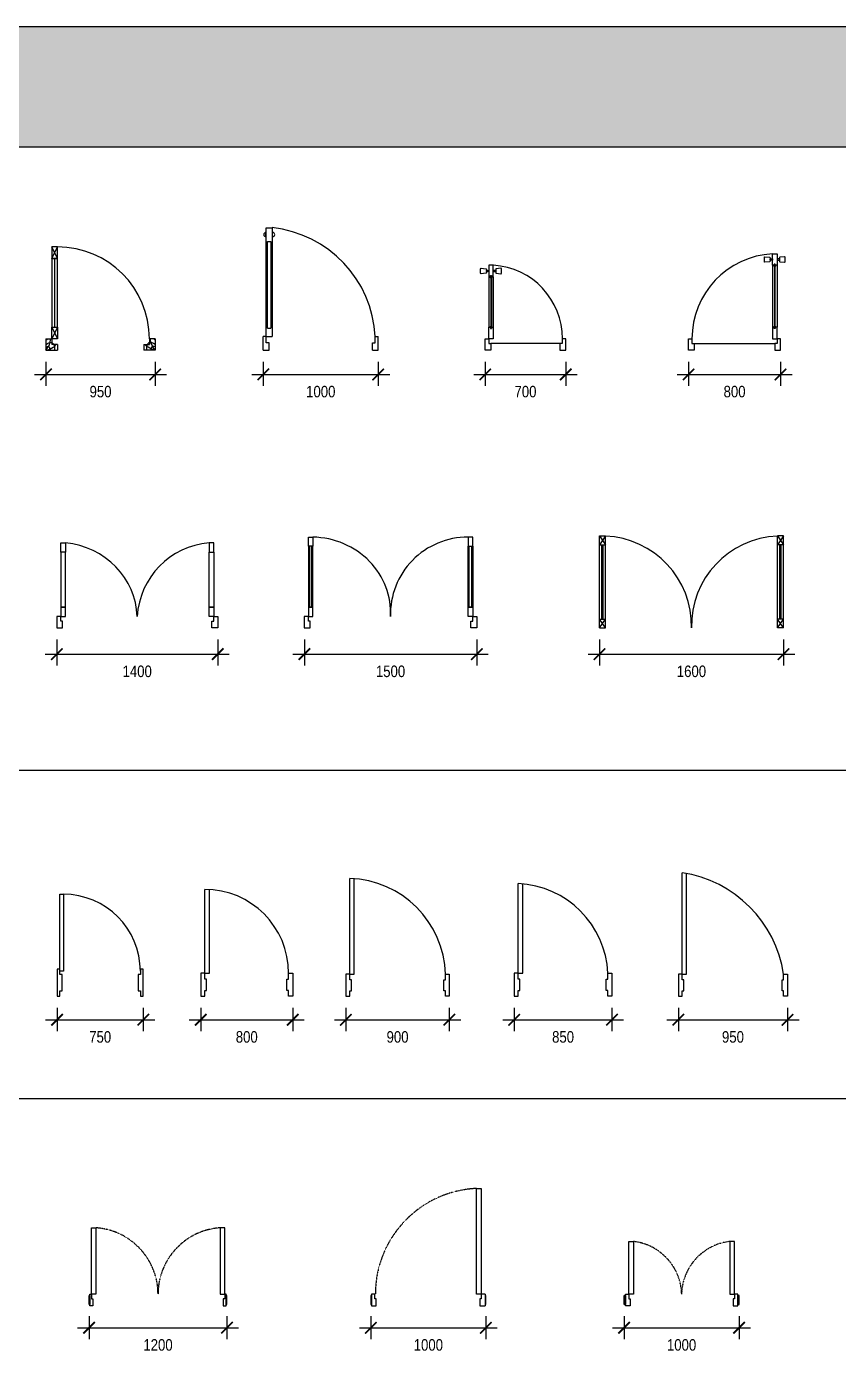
# Model space of a CAD drawing. Header units: millimetres. Extents: x -8671 to 35270, y 66420 to 88108.
# Drawn here: x 3152 to 10216, y 76571 to 88108 of the extents above; entities that cross this region are included whole.
import ezdxf

# ---------------------------------------------------------------- set-up
doc = ezdxf.new("R2010")
doc.units = ezdxf.units.MM
doc.linetypes.add('HIDDEN4', pattern=[0.09375, 0.0625, -0.03125])
doc.styles.add('DIM', font='', dxfattribs={"height": 100})
doc.styles.get('DIM').set_extended_font_data('VNI-Helve-Condense')
doc.dimstyles.new('100', dxfattribs={"dimtxt": 100, "dimasz": 100, "dimexe": 100, "dimexo": 100, "dimgap": 100, "dimtad": 2, "dimdec": 0, "dimzin": 0, "dimdsep": 46, "dimtxsty": 'DIM', "dimblk": 'ARCHTICK', "dimcen": 100, "dimdle": 100, "dimadec": 0, "dimazin": 0, "dimtfac": 1, "dimtdec": 0, "dimtofl": 0, "dimtmove": 0, "dimatfit": 3, "dimldrblk": 'ARCHTICK', "dimfxl": 0, "dimtolj": 1, "dimtzin": 0, "dimarcsym": 0})

# ---------------------------------------------------------------- blocks, each defined once
blk = doc.blocks.new('A$C05E21637')
for p, q in [((50, 800), (100, 900)), ((100, 800), (50, 900)), ((75, 800), (75, 200)), ((100, 200), (50, 100)), ((50, 200), (100, 100)), ((0, 100), (0, 0)), ((0, 100), (50, 100)), ((50, 100), (50, 50)), ((100, 50), (50, 50)), ((100, 50), (100, 0)), ((850, 50), (900, 50)), ((850, 50), (850, 0)), ((900, 100), (900, 50)), ((950, 100), (900, 100)), ((950, 100), (950, 0)), ((0, 0), (100, 0)), ((950, 0), (850, 0))]:
    blk.add_line(p, q)
for points in [[(50, 800), (100, 800), (100, 900), (50, 900)], [(50, 200), (100, 200), (100, 800), (50, 800)], [(50, 200), (100, 200), (100, 100), (50, 100)]]:
    blk.add_lwpolyline(points, close=True)
at = {"linetype": 'Continuous'}
blk.add_arc((100, 100), 800, 0, 90, dxfattribs=at)
for points, knots in [([(0, 0), (11, 16), (33, 46), (39, 83), (41, 100)], [0, 0, 0, 0, 57.729567, 109.527977, 109.527977, 109.527977, 109.527977]), ([(0, 0), (22, 7), (55, 18), (81, 41), (90, 50)], [0, 0, 0, 0, 67.133415, 104.197904, 104.197904, 104.197904, 104.197904]), ([(950, 0), (928, 7), (895, 18), (869, 41), (860, 50)], [0, 0, 0, 0, 67.133415, 104.197904, 104.197904, 104.197904, 104.197904]), ([(950, 0), (939, 16), (917, 46), (911, 83), (909, 100)], [0, 0, 0, 0, 57.729567, 109.527977, 109.527977, 109.527977, 109.527977])]:
    blk.add_open_spline(points, degree=3, knots=knots)
for points in [[(0, 87), (5, 91), (9, 96), (15, 100)], [(950, 87), (945, 91), (941, 96), (935, 100)]]:
    blk.add_open_spline(points, degree=3)
for points in [[(0, 50), (50, 67), (73, 39), (73, 0)], [(0, 30), (29, 30), (29, 0)], [(950, 50), (900, 67), (877, 39), (877, 0)], [(950, 30), (921, 30), (921, 0)]]:
    blk.add_spline(points, degree=3)
blk = doc.blocks.new('A$C2F7241D3')
for p, q in [((26, 1067), (76, 1067)), ((26, 120), (26, 1067)), ((76, 1067), (76, 120)), ((22, 989), (22, 1025)), ((26, 937), (36, 937)), ((36, 948), (66, 948)), ((36, 193), (36, 948)), ((66, 948), (66, 193)), ((66, 937), (76, 937)), ((81, 989), (81, 1025)), ((26, 120), (0, 120)), ((0, 0), (0, 120)), ((26, 200), (36, 200)), ((26, 120), (76, 120)), ((26, 65), (26, 120)), ((36, 193), (66, 193)), ((66, 200), (76, 200)), ((974, 65), (974, 120)), ((974, 120), (1000, 120)), ((1000, 0), (1000, 120)), ((0, 0), (50, 0)), ((50, 65), (26, 65)), ((50, 0), (50, 65)), ((950, 65), (974, 65)), ((950, 0), (950, 65)), ((950, 0), (1000, 0))]:
    blk.add_line(p, q)
for centre, radius, start, end in [((-29, 69), 1004, 2.9057, 83.9884), ((22, 1007), 18.1, 90, 270), ((81, 1007), 18.1, 270, 90)]:
    blk.add_arc(centre, radius, start, end)
blk = doc.blocks.new('A$C5B1F248E')
for p, q in [((70, 640), (70, 200)), ((88, 650), (88, 190)), ((90, 650), (90, 190)), ((93, 650), (93, 190)), ((110, 640), (110, 200)), ((690, 60), (90, 60))]:
    blk.add_line(p, q)
for points in [[(45, 670), (5, 666, -0.443716), (0, 671), (0, 709, -0.443716), (5, 714), (45, 710, -0.385314), (50, 705), (50, 675, -0.385314)], [(135, 670), (175, 666, 0.443716), (181, 671), (181, 709, 0.443716), (175, 714), (135, 710, 0.385314), (131, 705), (131, 675, 0.385314)]]:
    blk.add_lwpolyline(points, format="xyb", close=True)
for points in [[(70, 685), (50, 685), (50, 695), (70, 695)], [(110, 685), (131, 685), (131, 695), (110, 695)]]:
    blk.add_lwpolyline(points, close=True)
for points in [[(95, 640), (110, 640), (110, 740), (70, 740), (70, 640), (85, 640), (85, 650), (95, 650), (95, 640)], [(95, 200), (110, 200), (110, 100), (70, 100), (70, 200), (85, 200), (85, 190), (95, 190), (95, 200)], [(70, 100), (70, 60), (90, 60), (90, 0), (40, 0), (40, 100), (70, 100)], [(710, 100), (710, 60), (690, 60), (690, 0), (740, 0), (740, 100), (710, 100)]]:
    blk.add_lwpolyline(points)
for centre, radius, start, end in [((74, 104), 637, 359.5966, 86.7082), ((87, 641), 8.25, 186.4342, 273.2898), ((93, 641), 8.25, 266.7102, 353.5658), ((87, 199), 8.25, 86.7102, 173.5658), ((93, 199), 8.25, 6.4342, 93.2898)]:
    blk.add_arc(centre, radius, start, end)
blk = doc.blocks.new('A$C3A437FE0')
for p, q in [((730, 740), (730, 200)), ((747, 750), (747, 190)), ((750, 750), (750, 190)), ((752, 750), (752, 190)), ((770, 740), (770, 200)), ((50, 60), (750, 60))]:
    blk.add_line(p, q)
for points in [[(705, 770), (665, 766, -0.443716), (660, 771), (660, 809, -0.443716), (665, 814), (705, 810, -0.385314), (710, 805), (710, 775, -0.385314)], [(795, 770), (835, 766, 0.443716), (840, 771), (840, 809, 0.443716), (835, 814), (795, 810, 0.385314), (790, 805), (790, 775, 0.385314)]]:
    blk.add_lwpolyline(points, format="xyb", close=True)
for points in [[(745, 740), (730, 740), (730, 840), (770, 840), (770, 740), (755, 740), (755, 750), (745, 750), (745, 740)], [(745, 200), (730, 200), (730, 100), (770, 100), (770, 200), (755, 200), (755, 190), (745, 190), (745, 200)], [(30, 100), (30, 60), (50, 60), (50, 0), (0, 0), (0, 100), (30, 100)], [(770, 100), (770, 60), (750, 60), (750, 0), (800, 0), (800, 100), (770, 100)]]:
    blk.add_lwpolyline(points)
for points in [[(730, 785), (710, 785), (710, 795), (730, 795)], [(770, 785), (790, 785), (790, 795), (770, 795)]]:
    blk.add_lwpolyline(points, close=True)
for centre, radius, start, end in [((772, 99), 742, 93.2473, 179.935), ((747, 741), 8.25, 186.4342, 273.2898), ((753, 741), 8.25, 266.7102, 353.5658), ((747, 199), 8.25, 86.7102, 173.5658), ((753, 199), 8.25, 6.4342, 93.2898)]:
    blk.add_arc(centre, radius, start, end)
blk = doc.blocks.new('_ArchTick')
at = {"color": 0, "linetype": 'ByBlock', "const_width": 0.15}
blk.add_lwpolyline([(-0.5, -0.5), (0.5, 0.5)], dxfattribs=at)
blk = doc.blocks.new('*D27')
at = {"color": 0, "lineweight": -2}
for p, q in [((3321, 85191), (3321, 84981)), ((4271, 85191), (4271, 84981)), ((3221, 85081), (4371, 85081))]:
    blk.add_line(p, q, dxfattribs=at)
at = {"layer": 'DEFPOINTS', "color": 0}
for p in [(3321, 85291), (4271, 85291), (4271, 85081)]:
    blk.add_point(p, dxfattribs=at)
at = {"color": 0, "lineweight": -2, "xscale": 100, "yscale": 100, "zscale": 100, "rotation": 180}
blk.add_blockref('_ArchTick', (3321, 85081), dxfattribs=at)
at = {"color": 0, "lineweight": -2, "xscale": 100, "yscale": 100, "zscale": 100}
blk.add_blockref('_ArchTick', (4271, 85081), dxfattribs=at)
at = {"color": 0, "insert": (3796, 84931), "char_height": 100, "attachment_point": 5, "style": 'DIM'}
blk.add_mtext('\\A1;950', dxfattribs=at)
blk = doc.blocks.new('*D28')
at = {"color": 0, "lineweight": -2}
for p, q in [((5212, 85191), (5212, 84981)), ((6212, 85191), (6212, 84981)), ((5112, 85081), (6312, 85081))]:
    blk.add_line(p, q, dxfattribs=at)
at = {"layer": 'DEFPOINTS', "color": 0}
for p in [(5212, 85291), (6212, 85291), (6212, 85081)]:
    blk.add_point(p, dxfattribs=at)
at = {"color": 0, "lineweight": -2, "xscale": 100, "yscale": 100, "zscale": 100, "rotation": 180}
blk.add_blockref('_ArchTick', (5212, 85081), dxfattribs=at)
at = {"color": 0, "lineweight": -2, "xscale": 100, "yscale": 100, "zscale": 100}
blk.add_blockref('_ArchTick', (6212, 85081), dxfattribs=at)
at = {"color": 0, "insert": (5712, 84931), "char_height": 100, "attachment_point": 5, "style": 'DIM'}
blk.add_mtext('\\A1;1000', dxfattribs=at)
blk = doc.blocks.new('*D29')
at = {"color": 0, "lineweight": -2}
for p, q in [((7143, 85191), (7143, 84981)), ((7843, 85191), (7843, 84981)), ((7043, 85081), (7943, 85081))]:
    blk.add_line(p, q, dxfattribs=at)
at = {"layer": 'DEFPOINTS', "color": 0}
for p in [(7143, 85291), (7843, 85291), (7843, 85081)]:
    blk.add_point(p, dxfattribs=at)
at = {"color": 0, "lineweight": -2, "xscale": 100, "yscale": 100, "zscale": 100, "rotation": 180}
blk.add_blockref('_ArchTick', (7143, 85081), dxfattribs=at)
at = {"color": 0, "lineweight": -2, "xscale": 100, "yscale": 100, "zscale": 100}
blk.add_blockref('_ArchTick', (7843, 85081), dxfattribs=at)
at = {"color": 0, "insert": (7493, 84931), "char_height": 100, "attachment_point": 5, "style": 'DIM'}
blk.add_mtext('\\A1;700', dxfattribs=at)
blk = doc.blocks.new('*D30')
at = {"color": 0, "lineweight": -2}
for p, q in [((8912, 85191), (8912, 84981)), ((9712, 85191), (9712, 84981)), ((8812, 85081), (9812, 85081))]:
    blk.add_line(p, q, dxfattribs=at)
at = {"layer": 'DEFPOINTS', "color": 0}
for p in [(8912, 85291), (9712, 85291), (9712, 85081)]:
    blk.add_point(p, dxfattribs=at)
at = {"color": 0, "lineweight": -2, "xscale": 100, "yscale": 100, "zscale": 100, "rotation": 180}
blk.add_blockref('_ArchTick', (8912, 85081), dxfattribs=at)
at = {"color": 0, "lineweight": -2, "xscale": 100, "yscale": 100, "zscale": 100}
blk.add_blockref('_ArchTick', (9712, 85081), dxfattribs=at)
at = {"color": 0, "insert": (9312, 84931), "char_height": 100, "attachment_point": 5, "style": 'DIM'}
blk.add_mtext('\\A1;800', dxfattribs=at)
blk = doc.blocks.new('A$C3C8A1F49')
for p, q in [((35, 660), (35, 740)), ((35, 740), (75, 740)), ((75, 740), (75, 660)), ((1325, 740), (1325, 660)), ((1365, 740), (1325, 740)), ((1365, 660), (1365, 740)), ((35, 660), (35, 180)), ((75, 660), (35, 660)), ((75, 660), (35, 660)), ((65, 660), (45, 660)), ((75, 180), (75, 660)), ((1325, 660), (1365, 660)), ((1325, 180), (1325, 660)), ((1325, 660), (1365, 660)), ((1365, 660), (1365, 180)), ((35, 180), (35, 100)), ((35, 180), (75, 180)), ((75, 180), (35, 180)), ((45, 180), (65, 180)), ((75, 100), (75, 180)), ((1325, 100), (1325, 180)), ((1325, 180), (1365, 180)), ((1365, 180), (1325, 180)), ((1365, 180), (1365, 100)), ((35, 100), (0, 100)), ((0, 100), (0, 0)), ((35, 60), (35, 100)), ((35, 100), (75, 100)), ((50, 60), (35, 60)), ((50, 50), (50, 60)), ((50, 0), (50, 50)), ((1365, 100), (1325, 100)), ((1350, 50), (1350, 60)), ((1350, 60), (1365, 60)), ((1350, 0), (1350, 50)), ((1365, 100), (1400, 100)), ((1365, 60), (1365, 100)), ((1400, 100), (1400, 0)), ((0, 0), (50, 0)), ((1400, 0), (1350, 0))]:
    blk.add_line(p, q)
blk.add_arc((1380, 61), 681, 94.6057, 176.6994)
blk.add_ellipse((50, 125), major_axis=(-597, 276), ratio=0.925766, start_param=-2.718612, end_param=-1.204625)
blk = doc.blocks.new('A$C0A95752C')
for p, q in [((35, 710), (35, 790)), ((35, 790), (75, 790)), ((35, 710), (35, 180)), ((75, 710), (35, 710)), ((75, 710), (35, 710)), ((45, 710), (45, 180)), ((65, 710), (45, 710)), ((65, 180), (65, 710)), ((75, 790), (75, 710)), ((75, 180), (75, 710)), ((1425, 790), (1425, 710)), ((1465, 790), (1425, 790)), ((1425, 710), (1465, 710)), ((1425, 180), (1425, 710)), ((1425, 710), (1465, 710)), ((1435, 180), (1435, 710)), ((1435, 710), (1455, 710)), ((1455, 710), (1455, 180)), ((1465, 710), (1465, 790)), ((1465, 710), (1465, 180)), ((35, 180), (35, 100)), ((75, 180), (35, 180)), ((35, 180), (75, 180)), ((45, 180), (65, 180)), ((75, 100), (75, 180)), ((1465, 180), (1425, 180)), ((1425, 100), (1425, 180)), ((1425, 180), (1465, 180)), ((1455, 180), (1435, 180)), ((1465, 180), (1465, 100)), ((0, 100), (0, 0)), ((35, 100), (0, 100)), ((35, 100), (75, 100)), ((35, 60), (35, 100)), ((50, 60), (35, 60)), ((50, 50), (50, 60)), ((50, 0), (50, 50)), ((1465, 100), (1425, 100)), ((1450, 50), (1450, 60)), ((1450, 60), (1465, 60)), ((1450, 0), (1450, 50)), ((1465, 100), (1500, 100)), ((1465, 60), (1465, 100)), ((1500, 100), (1500, 0)), ((0, 0), (50, 0)), ((1500, 0), (1450, 0))]:
    blk.add_line(p, q)
blk.add_arc((1422, 117), 673, 89.7657, 181.4438)
blk.add_ellipse((74, 151), major_axis=(667, -122), ratio=0.940794, start_param=0.11153, end_param=1.73917)
blk = doc.blocks.new('A$C3ADA744C')
for p, q in [((0, 800), (51, 800)), ((0, 0), (0, 800)), ((0, 800), (51, 724)), ((51, 800), (0, 724)), ((0, 724), (51, 724)), ((19, 76), (19, 724)), ((32, 76), (32, 724)), ((51, 0), (51, 800)), ((1600, 800), (1549, 800)), ((1549, 0), (1549, 800)), ((1600, 800), (1549, 724)), ((1549, 800), (1600, 724)), ((1600, 724), (1549, 724)), ((1568, 76), (1568, 724)), ((1581, 76), (1581, 724)), ((1600, 0), (1600, 800)), ((0, 0), (51, 76)), ((51, 0), (0, 76)), ((0, 76), (51, 76)), ((1600, 0), (1549, 76)), ((1549, 0), (1600, 76)), ((1600, 76), (1549, 76)), ((0, 0), (51, 0)), ((1600, 0), (1549, 0))]:
    blk.add_line(p, q)
for centre, start, end in [((19, 19), 358.5883, 87.6559), ((1581, 19), 92.3441, 181.4117)]:
    blk.add_arc(centre, 781, start, end)
blk = doc.blocks.new('*D43')
at = {"color": 0, "lineweight": -2}
for p, q in [((3415, 82775), (3415, 82547)), ((4815, 82775), (4815, 82547)), ((3315, 82647), (4915, 82647))]:
    blk.add_line(p, q, dxfattribs=at)
at = {"layer": 'DEFPOINTS', "color": 0}
for p in [(3415, 82875), (4815, 82875), (4815, 82647)]:
    blk.add_point(p, dxfattribs=at)
at = {"color": 0, "lineweight": -2, "xscale": 100, "yscale": 100, "zscale": 100, "rotation": 180}
blk.add_blockref('_ArchTick', (3415, 82647), dxfattribs=at)
at = {"color": 0, "lineweight": -2, "xscale": 100, "yscale": 100, "zscale": 100}
blk.add_blockref('_ArchTick', (4815, 82647), dxfattribs=at)
at = {"color": 0, "insert": (4115, 82497), "char_height": 100, "attachment_point": 5, "style": 'DIM'}
blk.add_mtext('\\A1;1400', dxfattribs=at)
blk = doc.blocks.new('*D44')
at = {"color": 0, "lineweight": -2}
for p, q in [((5569, 82775), (5569, 82547)), ((7069, 82775), (7069, 82547)), ((5469, 82647), (7169, 82647))]:
    blk.add_line(p, q, dxfattribs=at)
at = {"layer": 'DEFPOINTS', "color": 0}
for p in [(5569, 82875), (7069, 82875), (7069, 82647)]:
    blk.add_point(p, dxfattribs=at)
at = {"color": 0, "lineweight": -2, "xscale": 100, "yscale": 100, "zscale": 100, "rotation": 180}
blk.add_blockref('_ArchTick', (5569, 82647), dxfattribs=at)
at = {"color": 0, "lineweight": -2, "xscale": 100, "yscale": 100, "zscale": 100}
blk.add_blockref('_ArchTick', (7069, 82647), dxfattribs=at)
at = {"color": 0, "insert": (6319, 82497), "char_height": 100, "attachment_point": 5, "style": 'DIM'}
blk.add_mtext('\\A1;1500', dxfattribs=at)
blk = doc.blocks.new('*D45')
at = {"color": 0, "lineweight": -2}
for p, q in [((8137, 82775), (8137, 82547)), ((9737, 82775), (9737, 82547)), ((8037, 82647), (9837, 82647))]:
    blk.add_line(p, q, dxfattribs=at)
at = {"layer": 'DEFPOINTS', "color": 0}
for p in [(8137, 82875), (9737, 82875), (9737, 82647)]:
    blk.add_point(p, dxfattribs=at)
at = {"color": 0, "lineweight": -2, "xscale": 100, "yscale": 100, "zscale": 100, "rotation": 180}
blk.add_blockref('_ArchTick', (8137, 82647), dxfattribs=at)
at = {"color": 0, "lineweight": -2, "xscale": 100, "yscale": 100, "zscale": 100}
blk.add_blockref('_ArchTick', (9737, 82647), dxfattribs=at)
at = {"color": 0, "insert": (8937, 82497), "char_height": 100, "attachment_point": 5, "style": 'DIM'}
blk.add_mtext('\\A1;1600', dxfattribs=at)
blk = doc.blocks.new('A$C551D4BAB')
for p, q in [((25, 888), (55, 888)), ((25, 888), (55, 888)), ((25, 218), (25, 888)), ((25, 888), (55, 888)), ((55, 888), (55, 218)), ((25, 236), (0, 236)), ((0, 236), (0, 0)), ((25, 188), (25, 236)), ((750, 236), (725, 236)), ((725, 236), (725, 188)), ((750, 0), (750, 236)), ((750, 0), (750, 236)), ((55, 218), (25, 218)), ((45, 188), (25, 188)), ((45, 48), (45, 188)), ((725, 188), (705, 188)), ((705, 188), (705, 48)), ((0, 0), (25, 0)), ((25, 48), (45, 48)), ((25, 0), (25, 48)), ((725, 0), (750, 0))]:
    blk.add_line(p, q)
blk.add_lwpolyline([(705, 48), (725, 48), (725, 0)])
blk.add_arc((55, 218), 670, 0, 90)
blk = doc.blocks.new('A$C57AD41B1')
for p, q in [((35, 200), (35, 930)), ((75, 200), (75, 929))]:
    blk.add_line(p, q)
for points in [[(0, 200), (0, 0), (35, 0), (35, 50), (50, 50), (50, 150), (35, 150), (35, 200)], [(800, 200), (800, 0), (765, 0), (765, 50), (750, 50), (750, 150), (765, 150), (765, 200)]]:
    blk.add_lwpolyline(points, close=True)
blk.add_lwpolyline([(35, 200), (75, 200)])
blk.add_arc((35, 200), 730, 0, 90)
blk = doc.blocks.new('A$C769D55ED')
for p, q in [((34, 192), (34, 1025)), ((72, 192), (72, 1024)), ((0, 192), (0, 0)), ((34, 192), (0, 192)), ((34, 144), (34, 192)), ((48, 144), (34, 144)), ((48, 48), (48, 144)), ((34, 0), (34, 48)), ((34, 48), (48, 48)), ((0, 0), (34, 0))]:
    blk.add_line(p, q)
blk.add_lwpolyline([(34, 192), (72, 192)])
blk.add_lwpolyline([(900, 192), (900, 0), (866, 0), (866, 48), (852, 48), (852, 144), (866, 144), (866, 192)], close=True)
blk.add_arc((7, 166), 860, 1.7624, 88.2376)
blk = doc.blocks.new('A$C7C38114C')
for p, q in [((35, 200), (35, 980)), ((75, 200), (75, 979))]:
    blk.add_line(p, q)
for points in [[(0, 200), (0, 0), (35, 0), (35, 50), (50, 50), (50, 150), (35, 150), (35, 200)], [(850, 200), (850, 0), (815, 0), (815, 50), (800, 50), (800, 150), (815, 150), (815, 200)]]:
    blk.add_lwpolyline(points, close=True)
blk.add_lwpolyline([(35, 200), (75, 200)])
blk.add_arc((-2, 163), 818, 2.6212, 87.3788)
blk = doc.blocks.new('A$C40E8097C')
for p, q in [((34, 192), (34, 1075)), ((72, 192), (72, 1068)), ((0, 192), (0, 0)), ((34, 192), (0, 192)), ((34, 144), (34, 192)), ((48, 144), (34, 144)), ((48, 48), (48, 144)), ((34, 0), (34, 48)), ((34, 48), (48, 48)), ((0, 0), (34, 0))]:
    blk.add_line(p, q)
blk.add_lwpolyline([(34, 192), (72, 192)])
blk.add_lwpolyline([(950, 192), (950, 0), (916, 0), (916, 48), (902, 48), (902, 144), (916, 144), (916, 192)], close=True)
blk.add_arc((-124, 35), 1052, 8.5964, 81.4036)
blk = doc.blocks.new('*D63')
at = {"color": 0, "lineweight": -2}
for p, q in [((3418, 79570), (3418, 79366)), ((4168, 79570), (4168, 79366)), ((3318, 79466), (4268, 79466))]:
    blk.add_line(p, q, dxfattribs=at)
at = {"layer": 'DEFPOINTS', "color": 0}
for p in [(3418, 79670), (4168, 79670), (4168, 79466)]:
    blk.add_point(p, dxfattribs=at)
at = {"color": 0, "lineweight": -2, "xscale": 100, "yscale": 100, "zscale": 100, "rotation": 180}
blk.add_blockref('_ArchTick', (3418, 79466), dxfattribs=at)
at = {"color": 0, "lineweight": -2, "xscale": 100, "yscale": 100, "zscale": 100}
blk.add_blockref('_ArchTick', (4168, 79466), dxfattribs=at)
at = {"color": 0, "insert": (3793, 79316), "char_height": 100, "attachment_point": 5, "style": 'DIM'}
blk.add_mtext('\\A1;750', dxfattribs=at)
blk = doc.blocks.new('*D64')
at = {"color": 0, "lineweight": -2}
for p, q in [((4668, 79570), (4668, 79366)), ((5468, 79570), (5468, 79366)), ((4568, 79466), (5568, 79466))]:
    blk.add_line(p, q, dxfattribs=at)
at = {"layer": 'DEFPOINTS', "color": 0}
for p in [(4668, 79670), (5468, 79670), (5468, 79466)]:
    blk.add_point(p, dxfattribs=at)
at = {"color": 0, "lineweight": -2, "xscale": 100, "yscale": 100, "zscale": 100, "rotation": 180}
blk.add_blockref('_ArchTick', (4668, 79466), dxfattribs=at)
at = {"color": 0, "lineweight": -2, "xscale": 100, "yscale": 100, "zscale": 100}
blk.add_blockref('_ArchTick', (5468, 79466), dxfattribs=at)
at = {"color": 0, "insert": (5068, 79316), "char_height": 100, "attachment_point": 5, "style": 'DIM'}
blk.add_mtext('\\A1;800', dxfattribs=at)
blk = doc.blocks.new('*D65')
at = {"color": 0, "lineweight": -2}
for p, q in [((5930, 79570), (5930, 79366)), ((6830, 79570), (6830, 79366)), ((5830, 79466), (6930, 79466))]:
    blk.add_line(p, q, dxfattribs=at)
at = {"layer": 'DEFPOINTS', "color": 0}
for p in [(5930, 79670), (6830, 79670), (6830, 79466)]:
    blk.add_point(p, dxfattribs=at)
at = {"color": 0, "lineweight": -2, "xscale": 100, "yscale": 100, "zscale": 100, "rotation": 180}
blk.add_blockref('_ArchTick', (5930, 79466), dxfattribs=at)
at = {"color": 0, "lineweight": -2, "xscale": 100, "yscale": 100, "zscale": 100}
blk.add_blockref('_ArchTick', (6830, 79466), dxfattribs=at)
at = {"color": 0, "insert": (6380, 79316), "char_height": 100, "attachment_point": 5, "style": 'DIM'}
blk.add_mtext('\\A1;900', dxfattribs=at)
blk = doc.blocks.new('*D66')
at = {"color": 0, "lineweight": -2}
for p, q in [((7395, 79570), (7395, 79366)), ((8245, 79570), (8245, 79366)), ((7295, 79466), (8345, 79466))]:
    blk.add_line(p, q, dxfattribs=at)
at = {"layer": 'DEFPOINTS', "color": 0}
for p in [(7395, 79670), (8245, 79670), (8245, 79466)]:
    blk.add_point(p, dxfattribs=at)
at = {"color": 0, "lineweight": -2, "xscale": 100, "yscale": 100, "zscale": 100, "rotation": 180}
blk.add_blockref('_ArchTick', (7395, 79466), dxfattribs=at)
at = {"color": 0, "lineweight": -2, "xscale": 100, "yscale": 100, "zscale": 100}
blk.add_blockref('_ArchTick', (8245, 79466), dxfattribs=at)
at = {"color": 0, "insert": (7820, 79316), "char_height": 100, "attachment_point": 5, "style": 'DIM'}
blk.add_mtext('\\A1;850', dxfattribs=at)
blk = doc.blocks.new('*D67')
at = {"color": 0, "lineweight": -2}
for p, q in [((8823, 79570), (8823, 79366)), ((9773, 79570), (9773, 79366)), ((8723, 79466), (9873, 79466))]:
    blk.add_line(p, q, dxfattribs=at)
at = {"layer": 'DEFPOINTS', "color": 0}
for p in [(8823, 79670), (9773, 79670), (9773, 79466)]:
    blk.add_point(p, dxfattribs=at)
at = {"color": 0, "lineweight": -2, "xscale": 100, "yscale": 100, "zscale": 100, "rotation": 180}
blk.add_blockref('_ArchTick', (8823, 79466), dxfattribs=at)
at = {"color": 0, "lineweight": -2, "xscale": 100, "yscale": 100, "zscale": 100}
blk.add_blockref('_ArchTick', (9773, 79466), dxfattribs=at)
at = {"color": 0, "insert": (9298, 79316), "char_height": 100, "attachment_point": 5, "style": 'DIM'}
blk.add_mtext('\\A1;950', dxfattribs=at)
blk = doc.blocks.new('A$C5D256BD7')
for points in [[(60, 678), (60, 100), (20, 100), (20, 678)], [(1140, 678), (1140, 100), (1180, 100), (1180, 678)], [(6, 10), (0, 10), (0, 90), (6, 90)], [(6, 100), (20, 100), (20, 60), (32, 60), (32, 16), (32, 0), (6, 0)], [(1194, 100), (1180, 100), (1180, 60), (1168, 60), (1168, 16), (1168, 0), (1194, 0)], [(1194, 10), (1200, 10), (1200, 90), (1194, 90)]]:
    blk.add_lwpolyline(points, close=True)
at = {"linetype": 'HIDDEN4'}
for centre, start, end in [((21, 100), 359.9362, 86.0902), ((1179, 100), 93.9098, 180.0638)]:
    blk.add_arc(centre, 579, start, end, dxfattribs=at)
blk = doc.blocks.new('A$C13FC179C')
for points in [[(994, 100), (920, 100), (920, 1020), (960, 1020), (960, 100), (960, 60), (948, 60), (948, 0), (994, 0)], [(6, 0), (46, 0), (46, 60), (34, 60), (34, 100), (6, 100)], [(6, 100), (6, 0)], [(994, 100), (994, 0)]]:
    blk.add_lwpolyline(points)
for points in [[(0, 10), (6, 10), (6, 90), (0, 90)], [(994, 10), (1000, 10), (1000, 90), (994, 90)]]:
    blk.add_lwpolyline(points, close=True)
at = {"linetype": 'HIDDEN4'}
blk.add_arc((960, 100), 921, 92.4896, 180, dxfattribs=at)
blk = doc.blocks.new('A$C6CA511F2')
for points in [[(80, 558), (80, 100), (40, 100), (40, 558)], [(920, 558), (920, 100), (960, 100), (960, 558)], [(12, 10), (0, 10), (0, 90), (12, 90)], [(12, 100), (40, 100), (40, 60), (52, 60), (52, 16), (52, 0), (12, 0)], [(988, 100), (960, 100), (960, 60), (948, 60), (948, 16), (948, 0), (988, 0)], [(988, 10), (1000, 10), (1000, 90), (988, 90)]]:
    blk.add_lwpolyline(points, close=True)
at = {"linetype": 'HIDDEN4'}
for centre, start, end in [((27, 88), 1.4966, 83.5149), ((973, 88), 96.4851, 178.5034)]:
    blk.add_arc(centre, 474, start, end, dxfattribs=at)
blk = doc.blocks.new('*D81')
at = {"color": 0, "lineweight": -2}
for p, q in [((3696, 76887), (3696, 76686)), ((4896, 76887), (4896, 76686)), ((3596, 76786), (4996, 76786))]:
    blk.add_line(p, q, dxfattribs=at)
at = {"layer": 'DEFPOINTS', "color": 0}
for p in [(3696, 76987), (4896, 76987), (4896, 76786)]:
    blk.add_point(p, dxfattribs=at)
at = {"color": 0, "lineweight": -2, "xscale": 100, "yscale": 100, "zscale": 100, "rotation": 180}
blk.add_blockref('_ArchTick', (3696, 76786), dxfattribs=at)
at = {"color": 0, "lineweight": -2, "xscale": 100, "yscale": 100, "zscale": 100}
blk.add_blockref('_ArchTick', (4896, 76786), dxfattribs=at)
at = {"color": 0, "insert": (4296, 76636), "char_height": 100, "attachment_point": 5, "style": 'DIM'}
blk.add_mtext('\\A1;1200', dxfattribs=at)
blk = doc.blocks.new('*D82')
at = {"color": 0, "lineweight": -2}
for p, q in [((6148, 76887), (6148, 76686)), ((7148, 76887), (7148, 76686)), ((6048, 76786), (7248, 76786))]:
    blk.add_line(p, q, dxfattribs=at)
at = {"layer": 'DEFPOINTS', "color": 0}
for p in [(6148, 76987), (7148, 76987), (7148, 76786)]:
    blk.add_point(p, dxfattribs=at)
at = {"color": 0, "lineweight": -2, "xscale": 100, "yscale": 100, "zscale": 100, "rotation": 180}
blk.add_blockref('_ArchTick', (6148, 76786), dxfattribs=at)
at = {"color": 0, "lineweight": -2, "xscale": 100, "yscale": 100, "zscale": 100}
blk.add_blockref('_ArchTick', (7148, 76786), dxfattribs=at)
at = {"color": 0, "insert": (6648, 76636), "char_height": 100, "attachment_point": 5, "style": 'DIM'}
blk.add_mtext('\\A1;1000', dxfattribs=at)
blk = doc.blocks.new('*D83')
at = {"color": 0, "lineweight": -2}
for p, q in [((8351, 76887), (8351, 76686)), ((9351, 76887), (9351, 76686)), ((8251, 76786), (9451, 76786))]:
    blk.add_line(p, q, dxfattribs=at)
at = {"layer": 'DEFPOINTS', "color": 0}
for p in [(8351, 76987), (9351, 76987), (9351, 76786)]:
    blk.add_point(p, dxfattribs=at)
at = {"color": 0, "lineweight": -2, "xscale": 100, "yscale": 100, "zscale": 100, "rotation": 180}
blk.add_blockref('_ArchTick', (8351, 76786), dxfattribs=at)
at = {"color": 0, "lineweight": -2, "xscale": 100, "yscale": 100, "zscale": 100}
blk.add_blockref('_ArchTick', (9351, 76786), dxfattribs=at)
at = {"color": 0, "insert": (8851, 76636), "char_height": 100, "attachment_point": 5, "style": 'DIM'}
blk.add_mtext('\\A1;1000', dxfattribs=at)
blk = doc.blocks.new('format')
at = {"true_color": 0x546d8e}
h = blk.add_hatch(color=155, dxfattribs=at)
h.set_gradient(color1=(68, 68, 68), color2=(84, 109, 142), tint=1)
h.paths.add_polyline_path([(-4943, 88108), (-4943, 87060), (35270, 87060), (35270, 88108)])
at = {"color": 155, "true_color": 0x546d8e}
for p, q in [((-4943, 88108), (35270, 88108)), ((-4943, 87060), (35270, 87060))]:
    blk.add_line(p, q, dxfattribs=at)
blk.add_lwpolyline([(19500, 81634), (501, 81634), (501, 78780), (19500, 78780)], close=True, dxfattribs=at)

msp = doc.modelspace()

# ---------------------------------------------------------------- block references
for name, p in [('format', (0, 0)), ('A$C2F7241D3', (5212.1, 85290.9)), ('A$C05E21637', (3321.3, 85290.9)), ('A$C3A437FE0', (8911.5, 85290.9)), ('A$C5B1F248E', (7102.9, 85290.9)), ('A$C0A95752C', (5568.9, 82875.4)), ('A$C3ADA744C', (8136.8, 82875.4)), ('A$C3C8A1F49', (3415.2, 82875.4)), ('A$C769D55ED', (5930.3, 79670.2)), ('A$C7C38114C', (7394.9, 79670.2)), ('A$C40E8097C', (8822.8, 79670.2)), ('A$C551D4BAB', (3417.5, 79670.2)), ('A$C57AD41B1', (4667.6, 79670.2)), ('A$C13FC179C', (6148, 76977.5)), ('A$C5D256BD7', (3696.1, 76977.5)), ('A$C6CA511F2', (8351.3, 76977.5))]:
    msp.add_blockref(name, p)

# ---------------------------------------------------------------- dimensions: what is measured, and where the dimension line sits
for base, p1, p2, picture, middle in [((4271.3, 85080.7), (3321.3, 85290.9), (4271.3, 85290.9), '*D27', (3796.3, 84930.7)), ((6212.1, 85080.7), (5212.1, 85290.9), (6212.1, 85290.9), '*D28', (5712.1, 84930.7)), ((7843.3, 85080.7), (7143.3, 85290.9), (7843.3, 85290.9), '*D29', (7493.3, 84930.7)), ((9711.5, 85080.7), (8911.5, 85290.9), (9711.5, 85290.9), '*D30', (9311.5, 84930.7)), ((4815.2, 82647), (3415.2, 82875.4), (4815.2, 82875.4), '*D43', (4115.2, 82497)), ((7068.9, 82647), (5568.9, 82875.4), (7068.9, 82875.4), '*D44', (6318.9, 82497)), ((9736.8, 82647), (8136.8, 82875.4), (9736.8, 82875.4), '*D45', (8936.8, 82497)), ((4167.5, 79465.7), (3417.5, 79670.2), (4167.5, 79670.2), '*D63', (3792.5, 79315.7)), ((5467.6, 79465.7), (4667.6, 79670.2), (5467.6, 79670.2), '*D64', (5067.6, 79315.7)), ((6830.3, 79465.7), (5930.3, 79670.2), (6830.3, 79670.2), '*D65', (6380.3, 79315.7)), ((8244.9, 79465.7), (7394.9, 79670.2), (8244.9, 79670.2), '*D66', (7819.9, 79315.7)), ((9772.8, 79465.7), (8822.8, 79670.2), (9772.8, 79670.2), '*D67', (9297.8, 79315.7)), ((4896.1, 76786.3), (3696.1, 76987.5), (4896.1, 76987.5), '*D81', (4296.1, 76636.3)), ((7148, 76786.3), (6148, 76987.5), (7148, 76987.5), '*D82', (6648, 76636.3)), ((9351.3, 76786.3), (8351.3, 76987.5), (9351.3, 76987.5), '*D83', (8851.3, 76636.3))]:
    dim = msp.add_linear_dim(base=base, p1=p1, p2=p2, dimstyle='100')
    dim.commit()
    dim.dimension.update_dxf_attribs({"geometry": picture, "text_midpoint": middle})

doc.saveas('drawing.dxf')
